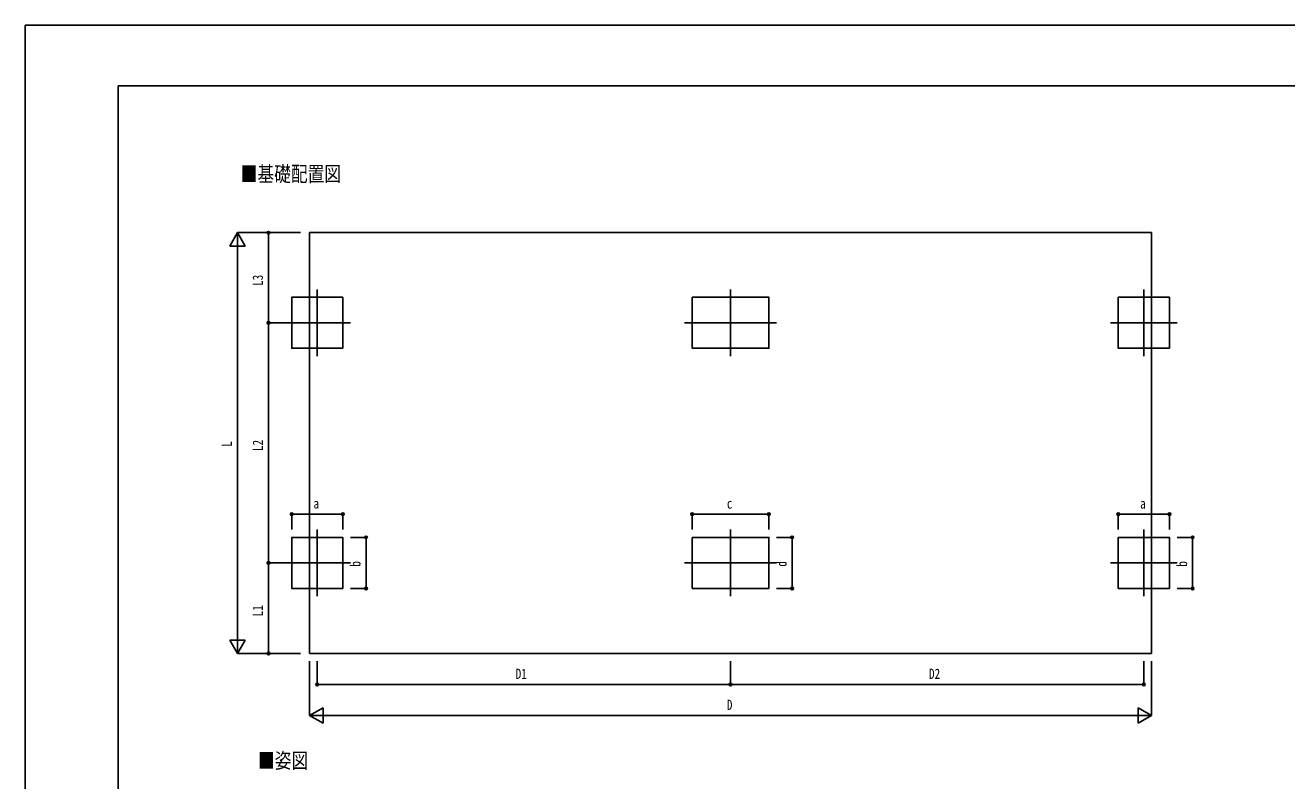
# Model space of a CAD drawing. Units: millimetres, scale not verified. Extents: x -16820 to 16820, y -11880 to 11880.
# Drawn here: x -16820 to -532, y 2128 to 11880 of the extents above; entities that cross this region are included whole.
import ezdxf
from ezdxf.enums import TextEntityAlignment as Align

# ---------------------------------------------------------------- set-up
doc = ezdxf.new("R2010")
doc.units = ezdxf.units.MM
doc.header["$LTSCALE"] = 50
for name, color, linetype in [('0-2_USER1', 3, 'Continuous'), ('0-3_YKK_12', 2, 'Continuous'), ('0-5_YKK_A1', 4, 'Continuous'), ('0-6_YKK_D', 6, 'Continuous'), ('0-7_YKK_ZWAK', 7, 'Continuous')]:
    doc.layers.add(name, color=color, linetype=linetype)
doc.styles.add('ＭＳ ゴシック', font='')
doc.styles.get('ＭＳ ゴシック').set_extended_font_data('MS Gothic')

msp = doc.modelspace()

# ---------------------------------------------------------------- linework, layer by layer
at = {"layer": '0-3_YKK_12'}
for p, q in [((-13049.92, 8469.77), (-13049.92, 7609.77)), ((-7713.42, 8469.77), (-7713.42, 7609.77)), ((-2376.92, 8469.77), (-2376.92, 7609.77)), ((-12619.92, 8039.77), (-13479.92, 8039.77)), ((-7118.42, 8039.77), (-8308.42, 8039.77)), ((-1946.92, 8039.77), (-2806.92, 8039.77)), ((-13049.92, 5369.77), (-13049.92, 4509.77)), ((-7713.42, 5369.77), (-7713.42, 4509.77)), ((-2376.92, 5369.77), (-2376.92, 4509.77)), ((-12619.92, 4939.77), (-13479.92, 4939.77)), ((-7118.42, 4939.77), (-8308.42, 4939.77)), ((-1946.92, 4939.77), (-2806.92, 4939.77))]:
    msp.add_line(p, q, dxfattribs=at)
at = {"layer": '0-5_YKK_A1'}
for p, q in [((-13148.42, 9202.77), (-13148.42, 3770.77)), ((-13379.92, 5269.77), (-13379.92, 4609.77)), ((-2706.92, 5269.77), (-2706.92, 4609.77)), ((-13148.42, 3770.77), (-2278.42, 3770.77))]:
    msp.add_line(p, q, dxfattribs=at)
msp.add_lwpolyline([(-13148.42, 9202.77), (-2278.42, 9202.77), (-2278.42, 3770.77)], dxfattribs=at)
for points in [[(-12719.92, 7709.77), (-12719.92, 8369.77), (-13379.92, 8369.77), (-13379.92, 7709.77)], [(-8208.42, 8369.77), (-7218.42, 8369.77), (-7218.42, 7709.77), (-8208.42, 7709.77)], [(-2046.92, 7709.77), (-2046.92, 8369.77), (-2706.92, 8369.77), (-2706.92, 7709.77)], [(-12719.92, 4609.77), (-12719.92, 5269.77), (-13379.92, 5269.77), (-13379.92, 4609.77)], [(-8208.42, 5269.77), (-7218.42, 5269.77), (-7218.42, 4609.77), (-8208.42, 4609.77)], [(-2046.92, 4609.77), (-2046.92, 5269.77), (-2706.92, 5269.77), (-2706.92, 4609.77)]]:
    msp.add_lwpolyline(points, close=True, dxfattribs=at)
at = {"layer": '0-6_YKK_D'}
for p, q in [((-14079.92, 9202.77), (-14179.92, 9029.57)), ((-13265.42, 9202.77), (-14080.92, 9202.77)), ((-14079.92, 9202.77), (-13979.92, 9029.57)), ((-14079.92, 9202.77), (-14079.92, 8856.36)), ((-13265.42, 9202.77), (-13680.92, 9202.77)), ((-13679.92, 8039.77), (-13679.92, 9202.77)), ((-14179.92, 9029.57), (-13979.92, 9029.57)), ((-14079.92, 3970.77), (-14079.92, 9002.77)), ((-13474.17, 8039.77), (-13680.92, 8039.77)), ((-13474.17, 8039.77), (-13680.92, 8039.77)), ((-13679.92, 4939.77), (-13679.92, 8039.77)), ((-13379.92, 5369.77), (-13379.92, 5570.77)), ((-12719.92, 5569.77), (-13379.92, 5569.77)), ((-12719.92, 5369.77), (-12719.92, 5570.77)), ((-8208.42, 5369.77), (-8208.42, 5570.77)), ((-7218.42, 5569.77), (-8208.42, 5569.77)), ((-7218.42, 5369.77), (-7218.42, 5570.77)), ((-2706.92, 5369.77), (-2706.92, 5570.77)), ((-2046.92, 5569.77), (-2706.92, 5569.77)), ((-2046.92, 5369.77), (-2046.92, 5570.77)), ((-12619.92, 5269.77), (-12418.92, 5269.77)), ((-12419.92, 4609.77), (-12419.92, 5269.77)), ((-7118.42, 5269.77), (-6917.42, 5269.77)), ((-6918.42, 4609.77), (-6918.42, 5269.77)), ((-1946.92, 5269.77), (-1745.92, 5269.77)), ((-1746.92, 4609.77), (-1746.92, 5269.77)), ((-13480.92, 4939.77), (-13680.92, 4939.77)), ((-13480.92, 4939.77), (-13680.92, 4939.77)), ((-13679.92, 3770.77), (-13679.92, 4939.77)), ((-12619.92, 4609.77), (-12418.92, 4609.77)), ((-7118.42, 4609.77), (-6917.42, 4609.77)), ((-1946.92, 4609.77), (-1745.92, 4609.77)), ((-14079.92, 3770.77), (-14079.92, 4117.18)), ((-14079.92, 3770.77), (-14179.92, 3943.98)), ((-13979.92, 3943.98), (-14179.92, 3943.98)), ((-14079.92, 3770.77), (-13979.92, 3943.98)), ((-13265.42, 3770.77), (-14080.92, 3770.77)), ((-13265.42, 3770.77), (-13680.92, 3770.77)), ((-13148.42, 3670.77), (-13148.42, 2969.77)), ((-13049.92, 3670.77), (-13049.92, 3369.77)), ((-7713.42, 3671.77), (-7713.42, 3370.77)), ((-7713.42, 3670.77), (-7713.42, 3369.77)), ((-2376.92, 3671.77), (-2376.92, 3370.77)), ((-2278.42, 3670.77), (-2278.42, 2969.77)), ((-13049.92, 3370.77), (-7713.42, 3370.77)), ((-7713.42, 3371.77), (-2376.92, 3371.77)), ((-13148.42, 2970.77), (-12975.22, 3070.77)), ((-13148.42, 2970.77), (-12975.22, 2870.77)), ((-13148.42, 2970.77), (-12802.01, 2970.77)), ((-12975.22, 2870.77), (-12975.22, 3070.77)), ((-2478.42, 2970.77), (-12948.42, 2970.77)), ((-2278.42, 2970.77), (-2624.83, 2970.77)), ((-2278.42, 2970.77), (-2451.63, 3070.77)), ((-2451.63, 3070.77), (-2451.63, 2870.77)), ((-2278.42, 2970.77), (-2451.63, 2870.77))]:
    msp.add_line(p, q, dxfattribs=at)
for centre in [(-13679.92, 9202.77), (-13679.92, 8039.77), (-13679.92, 8039.77), (-13379.92, 5569.77), (-12719.92, 5569.77), (-8208.42, 5569.77), (-7218.42, 5569.77), (-2706.92, 5569.77), (-2046.92, 5569.77), (-12419.92, 5269.77), (-6918.42, 5269.77), (-1746.92, 5269.77), (-13679.92, 4939.77), (-13679.92, 4939.77), (-12419.92, 4609.77), (-6918.42, 4609.77), (-1746.92, 4609.77), (-13679.92, 3770.77), (-13049.92, 3370.77), (-7713.42, 3371.77), (-7713.42, 3370.77), (-2376.92, 3371.77)]:
    msp.add_circle(centre, 17, dxfattribs=at)
at = {"layer": '0-7_YKK_ZWAK'}
for p in [(15580.08, 11100), (-15619.92, -10100)]:
    msp.add_line(p, (-15619.92, 11100), dxfattribs=at)
msp.add_lwpolyline([(-16820, -11880), (16820, -11880), (16820, 11880), (-16820, 11880)], close=True, dxfattribs=at)

# ---------------------------------------------------------------- texts
at = {"layer": '0-2_USER1', "style": 'ＭＳ ゴシック', "width": 0.8}
for s, p in [('■基礎配置図', (-14037.8, 9803.07)), ('■姿図', (-13814.39, 2230.22))]:
    msp.add_text(s, height=197.9, dxfattribs=at).set_placement(p, align=Align.BOTTOM_LEFT)
at = {"layer": '0-6_YKK_D', "style": 'ＭＳ ゴシック', "width": 0.8}
for s, p in [('L3', (-13711.92, 8515.67)), ('L2', (-13711.92, 6384.17)), ('L', (-14111.92, 6438.77)), ('b', (-12451.92, 4891.77)), ('d', (-6950.42, 4891.77)), ('b', (-1778.92, 4891.77)), ('L1', (-13711.92, 4249.67))]:
    msp.add_text(s, height=132, rotation=90, dxfattribs=at).set_placement(p, align=Align.BOTTOM_LEFT)
for s, p in [('a', (-13097.92, 5601.77)), ('c', (-7761.42, 5601.77)), ('a', (-2424.92, 5601.77)), ('D1', (-10487.27, 3402.77)), ('D2', (-5150.77, 3403.77)), ('D', (-7761.42, 3002.77))]:
    msp.add_text(s, height=132, dxfattribs=at).set_placement(p, align=Align.BOTTOM_LEFT)

doc.saveas('drawing.dxf')
